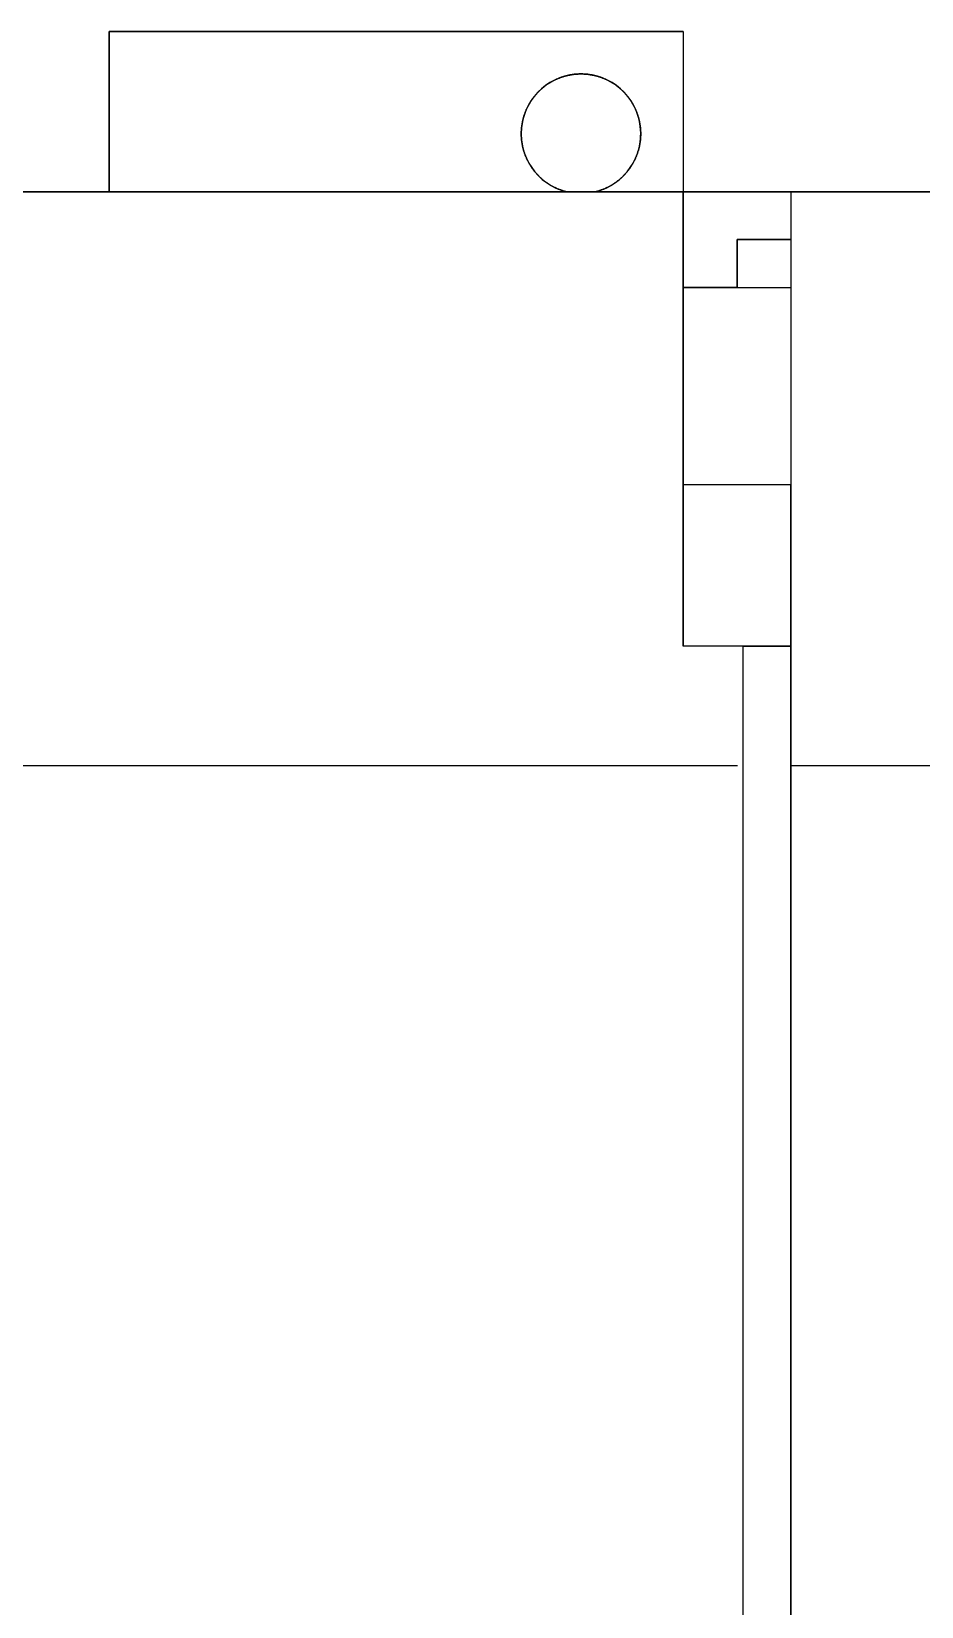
# Paper-space layout 'Sample Network Drawing - A1 Sheet' of a CAD drawing. Extents: x 49 to 806, y 22 to 564.
# Drawn here: x 588.3 to 592.03, y 130.26 to 136.85 of the extents above; entities that cross this region are included whole.
import ezdxf

# ---------------------------------------------------------------- set-up
doc = ezdxf.new("R2010")
doc.units = 0
doc.layers.add('N-EQPM-EXST', color=252, linetype='Continuous', lineweight=25)

psp = doc.layouts.new('Sample Network Drawing - A1 Sheet')

# ---------------------------------------------------------------- linework, layer by layer
at = {"layer": 'N-EQPM-EXST'}
for p, q in [((588.6297, 136.1752), (588.6297, 136.8452)), ((588.6297, 136.8452), (591.0297, 136.8452)), ((588.6297, 136.1752), (588.6297, 136.8452)), ((588.6297, 136.8452), (588.6297, 136.8452)), ((588.6297, 136.8452), (588.6297, 136.1752)), ((588.6297, 136.8452), (591.0297, 136.8452)), ((588.6297, 136.8452), (588.6297, 136.8452)), ((591.0297, 136.8452), (588.6297, 136.8452)), ((591.0297, 136.8452), (591.0297, 136.1752)), ((591.0297, 136.8452), (591.0297, 136.8452)), ((591.0297, 136.8452), (591.0297, 135.7752)), ((591.0297, 136.8452), (591.0297, 136.8452)), ((591.0297, 136.8452), (591.0297, 136.1752)), ((588.6297, 136.1752), (587.5297, 136.1752)), ((587.9797, 136.1752), (591.0297, 136.1752)), ((587.9797, 136.1752), (591.0297, 136.1752)), ((588.6297, 136.1752), (588.6297, 136.1752)), ((590.5415, 136.1752), (588.6297, 136.1752)), ((590.5415, 136.1752), (588.6297, 136.1752)), ((588.6297, 136.1752), (588.6297, 136.1752)), ((590.5415, 136.1752), (590.5415, 136.1752)), ((590.663, 136.1752), (590.5415, 136.1752)), ((591.0297, 136.1752), (590.663, 136.1752)), ((590.663, 136.1752), (590.663, 136.1752)), ((591.0297, 136.1752), (590.663, 136.1752)), ((591.0297, 136.1752), (591.4797, 136.1752)), ((591.0297, 135.7752), (591.0297, 136.1752)), ((591.0297, 136.1752), (591.4797, 136.1752)), ((591.0297, 136.1752), (591.0297, 136.1752)), ((592.1297, 136.1752), (591.0297, 136.1752)), ((591.0297, 135.7752), (591.0297, 136.1752)), ((591.0297, 136.1752), (591.0297, 136.1752)), ((591.0297, 136.1752), (591.0297, 135.7752)), ((591.0297, 136.1752), (591.0297, 136.1752)), ((591.0297, 136.1752), (591.0297, 134.2752)), ((591.0297, 136.1752), (591.0297, 136.1752)), ((591.0297, 136.1752), (591.0297, 134.2752)), ((591.4797, 136.1752), (591.4797, 135.9752)), ((591.4797, 136.1752), (591.4797, 136.1752)), ((591.4797, 136.1752), (594.5297, 136.1752)), ((591.4797, 136.1752), (594.5297, 136.1752)), ((591.4797, 136.1752), (591.4797, 124.3752)), ((591.4797, 135.9752), (591.2547, 135.9752)), ((591.2547, 135.9752), (591.2547, 135.7752)), ((591.2547, 135.9752), (591.2547, 135.7752)), ((591.2547, 135.9752), (591.2547, 135.9752)), ((591.2547, 135.7752), (591.2547, 135.9752)), ((591.4797, 135.9752), (591.2547, 135.9752)), ((591.2547, 135.9752), (591.2547, 135.9752)), ((591.2547, 135.9752), (591.4797, 135.9752)), ((591.2547, 135.7752), (591.2547, 135.9752)), ((591.2547, 135.9752), (591.4797, 135.9752)), ((591.2547, 135.9752), (591.4797, 135.9752)), ((591.2547, 135.9752), (591.2547, 135.9752)), ((591.4797, 135.9752), (591.2547, 135.9752)), ((591.2547, 135.7752), (591.2547, 135.9752)), ((591.2547, 135.9752), (591.2547, 135.7752)), ((591.2547, 135.9752), (591.2547, 135.9752)), ((591.4797, 135.9752), (591.4797, 135.9752)), ((591.4797, 135.9752), (591.4797, 135.7752)), ((591.4797, 135.9752), (591.4797, 135.7752)), ((591.4797, 135.9752), (591.4797, 135.9752)), ((591.4797, 135.9752), (591.4797, 131.8752)), ((591.4797, 135.9752), (591.4797, 135.9752)), ((591.2547, 135.7752), (591.0297, 135.7752)), ((591.0297, 135.7752), (591.0297, 135.7752)), ((591.2547, 135.7752), (591.0297, 135.7752)), ((591.0297, 135.7752), (591.0297, 135.7752)), ((591.0297, 135.7752), (591.2547, 135.7752)), ((591.0297, 135.7752), (591.4797, 135.7752)), ((591.0297, 134.9502), (591.0297, 135.7752)), ((591.0297, 135.7752), (591.0297, 135.7752)), ((591.0297, 134.9502), (591.0297, 135.7752)), ((591.2547, 135.7752), (591.0297, 135.7752)), ((591.0297, 135.7752), (591.4797, 135.7752)), ((591.0297, 135.7752), (591.0297, 135.7752)), ((591.2547, 135.7752), (591.2547, 135.7752)), ((591.2547, 135.7752), (591.2547, 135.7752)), ((591.2547, 135.7752), (591.4797, 135.7752)), ((591.2547, 135.7752), (591.2547, 135.7752)), ((591.2547, 135.7752), (591.4797, 135.7752)), ((591.2547, 135.7752), (591.2547, 135.7752)), ((591.4797, 135.7752), (591.4797, 134.9502)), ((591.4797, 135.7752), (591.4797, 135.7752)), ((591.4797, 135.7752), (591.4797, 134.9502)), ((591.4797, 135.7752), (591.4797, 135.7752)), ((591.4797, 134.9502), (591.0297, 134.9502)), ((591.4797, 134.9502), (591.0297, 134.9502)), ((591.4797, 134.9502), (591.0297, 134.9502)), ((591.0297, 134.9502), (591.0297, 134.9502)), ((591.4797, 134.9502), (591.0297, 134.9502)), ((591.0297, 134.2752), (591.0297, 134.9502)), ((591.0297, 134.9502), (591.0297, 134.9502)), ((591.0297, 134.2752), (591.0297, 134.9502)), ((591.4797, 134.9502), (591.4797, 134.9502)), ((591.4797, 134.2752), (591.4797, 134.9502)), ((591.4797, 134.9502), (591.4797, 134.9502)), ((591.4797, 134.2752), (591.4797, 134.9502)), ((591.4797, 134.2752), (591.0297, 134.2752)), ((591.4797, 134.2752), (591.0297, 134.2752)), ((591.0297, 134.2752), (591.0297, 134.2752)), ((591.2797, 134.2752), (591.0297, 134.2752)), ((591.2797, 134.2752), (591.0297, 134.2752)), ((591.0297, 134.2752), (591.0297, 134.2752)), ((591.2797, 134.2752), (591.4797, 134.2752)), ((591.2797, 134.2752), (591.2797, 134.2752)), ((591.2797, 134.2752), (591.4797, 134.2752)), ((591.2797, 125.6752), (591.2797, 134.2752)), ((591.2797, 124.8251), (591.2797, 134.2752)), ((591.2797, 124.8251), (591.2797, 134.2752)), ((591.2797, 134.2752), (591.2797, 134.2752)), ((591.2797, 125.6752), (591.2797, 134.2752)), ((591.4797, 134.2752), (591.4797, 134.2752)), ((591.4797, 125.6752), (591.4797, 134.2752)), ((591.4797, 134.2752), (591.4797, 134.2752)), ((591.4797, 125.6752), (591.4797, 134.2752)), ((591.4797, 131.8752), (591.4797, 131.8752)), ((591.4797, 131.8752), (591.4797, 128.3752))]:
    psp.add_line(p, q, dxfattribs=at)
at = {"layer": 'N-EQPM-EXST', "flags": 128}
psp.add_lwpolyline([(590.5415, 136.1752), (590.5388, 136.1759), (590.5361, 136.1766), (590.5334, 136.1774), (590.5307, 136.1782), (590.528, 136.179), (590.5253, 136.1799), (590.5227, 136.1807), (590.5201, 136.1816), (590.5174, 136.1826), (590.5148, 136.1835), (590.5122, 136.1845), (590.5095, 136.1855), (590.5069, 136.1866), (590.5044, 136.1877), (590.5018, 136.1888), (590.4992, 136.19), (590.4967, 136.1911), (590.4941, 136.1923), (590.4916, 136.1936), (590.4891, 136.1948), (590.4866, 136.1961), (590.4842, 136.1974), (590.4817, 136.1987), (590.4792, 136.2001), (590.4768, 136.2015), (590.4744, 136.2029), (590.472, 136.2044), (590.4696, 136.2059), (590.4672, 136.2074), (590.4649, 136.2089), (590.4625, 136.2105), (590.4602, 136.2121), (590.4579, 136.2136), (590.4556, 136.2153), (590.4534, 136.2169), (590.4512, 136.2186), (590.4489, 136.2204), (590.4467, 136.2221), (590.4446, 136.2238), (590.4424, 136.2256), (590.4402, 136.2274), (590.4381, 136.2292), (590.436, 136.2311), (590.434, 136.233), (590.4319, 136.2349), (590.4299, 136.2368), (590.4278, 136.2388), (590.4258, 136.2407), (590.4239, 136.2427), (590.4219, 136.2448), (590.42, 136.2468), (590.4181, 136.2489), (590.4162, 136.2509), (590.4143, 136.253), (590.4125, 136.2551), (590.4107, 136.2573), (590.4089, 136.2595), (590.4071, 136.2616), (590.4054, 136.2638), (590.4037, 136.266), (590.402, 136.2683), (590.4004, 136.2705), (590.3987, 136.2728), (590.3971, 136.2751), (590.3955, 136.2774), (590.3939, 136.2797), (590.3924, 136.2821), (590.3909, 136.2845), (590.3894, 136.2869), (590.388, 136.2893), (590.3866, 136.2917), (590.3852, 136.2941), (590.3838, 136.2966), (590.3824, 136.299), (590.3811, 136.3015), (590.3798, 136.304), (590.3786, 136.3065), (590.3773, 136.309), (590.3761, 136.3115), (590.375, 136.3141), (590.3738, 136.3166), (590.3727, 136.3192), (590.3716, 136.3218), (590.3705, 136.3244), (590.3695, 136.327), (590.3685, 136.3296), (590.3675, 136.3323), (590.3666, 136.3349), (590.3657, 136.3376), (590.3648, 136.3402), (590.3639, 136.3429), (590.3631, 136.3456), (590.3623, 136.3483), (590.3616, 136.351), (590.3608, 136.3537), (590.3601, 136.3564), (590.3594, 136.3591), (590.3588, 136.3619), (590.3582, 136.3646), (590.3576, 136.3673), (590.3571, 136.3701), (590.3566, 136.3728), (590.3561, 136.3756), (590.3556, 136.3784), (590.3552, 136.3812), (590.3548, 136.3839), (590.3544, 136.3867), (590.3541, 136.3895), (590.3538, 136.3923), (590.3535, 136.3951), (590.3533, 136.3979), (590.3531, 136.4007), (590.3529, 136.4035), (590.3528, 136.4063), (590.3526, 136.4091), (590.3525, 136.4119), (590.3525, 136.4147), (590.3525, 136.4175), (590.3525, 136.4203), (590.3525, 136.4231), (590.3526, 136.4259), (590.3527, 136.4287), (590.3529, 136.4315), (590.353, 136.4344), (590.3533, 136.4372), (590.3535, 136.4399), (590.3538, 136.4427), (590.354, 136.4455), (590.3544, 136.4483), (590.3548, 136.4511), (590.3551, 136.4539), (590.3556, 136.4566), (590.356, 136.4594), (590.3565, 136.4622), (590.357, 136.4649), (590.3576, 136.4677), (590.3581, 136.4704), (590.3587, 136.4732), (590.3594, 136.4759), (590.36, 136.4786), (590.3607, 136.4813), (590.3615, 136.4841), (590.3622, 136.4868), (590.363, 136.4894), (590.3638, 136.4921), (590.3647, 136.4948), (590.3655, 136.4975), (590.3665, 136.5001), (590.3674, 136.5028), (590.3684, 136.5054), (590.3694, 136.508), (590.3704, 136.5106), (590.3714, 136.5132), (590.3725, 136.5158), (590.3737, 136.5184), (590.3748, 136.5209), (590.376, 136.5235), (590.3772, 136.526), (590.3784, 136.5286), (590.3797, 136.5311), (590.381, 136.5336), (590.3823, 136.5361), (590.3836, 136.5385), (590.385, 136.541), (590.3864, 136.5434), (590.3878, 136.5458), (590.3893, 136.5482), (590.3907, 136.5506), (590.3922, 136.553), (590.3938, 136.5553), (590.3953, 136.5577), (590.3969, 136.56), (590.3985, 136.5623), (590.4001, 136.5645), (590.4018, 136.5668), (590.4035, 136.569), (590.4052, 136.5713), (590.4069, 136.5735), (590.4087, 136.5757), (590.4105, 136.5778), (590.4123, 136.58), (590.4141, 136.5821), (590.416, 136.5842), (590.4179, 136.5863), (590.4197, 136.5883), (590.4216, 136.5904), (590.4236, 136.5924), (590.4256, 136.5944), (590.4275, 136.5964), (590.4296, 136.5983), (590.4316, 136.6002), (590.4337, 136.6021), (590.4358, 136.604), (590.4379, 136.6059), (590.44, 136.6077), (590.4421, 136.6095), (590.4443, 136.6113), (590.4464, 136.6131), (590.4487, 136.6148), (590.4509, 136.6165), (590.4531, 136.6182), (590.4554, 136.6199), (590.4577, 136.6215), (590.4599, 136.6231), (590.4623, 136.6247), (590.4646, 136.6263), (590.4669, 136.6278), (590.4693, 136.6293), (590.4717, 136.6308), (590.4741, 136.6323), (590.4765, 136.6337), (590.4789, 136.6351), (590.4814, 136.6365), (590.4838, 136.6378), (590.4863, 136.6391), (590.4888, 136.6404), (590.4913, 136.6416), (590.4938, 136.6429), (590.4964, 136.6441), (590.4989, 136.6453), (590.5015, 136.6464), (590.504, 136.6475), (590.5066, 136.6486), (590.5092, 136.6497), (590.5118, 136.6507), (590.5145, 136.6517), (590.5171, 136.6527), (590.5197, 136.6536), (590.5224, 136.6545), (590.525, 136.6554), (590.5277, 136.6563), (590.5304, 136.6571), (590.533, 136.6579), (590.5357, 136.6586), (590.5385, 136.6594), (590.5412, 136.6601), (590.5439, 136.6608), (590.5466, 136.6614), (590.5494, 136.662), (590.5521, 136.6626), (590.5549, 136.6632), (590.5576, 136.6636), (590.5604, 136.6641), (590.5631, 136.6646), (590.5659, 136.665), (590.5687, 136.6654), (590.5715, 136.6658), (590.5743, 136.6661), (590.5771, 136.6664), (590.5798, 136.6667), (590.5826, 136.6669), (590.5854, 136.6671), (590.5882, 136.6673), (590.591, 136.6674), (590.5938, 136.6675), (590.5966, 136.6676), (590.5994, 136.6677), (590.6022, 136.6677), (590.605, 136.6677), (590.6078, 136.6676), (590.6106, 136.6675), (590.6135, 136.6674), (590.6163, 136.6673), (590.619, 136.6671), (590.6218, 136.6669), (590.6246, 136.6667), (590.6274, 136.6664), (590.6302, 136.6661), (590.633, 136.6658), (590.6358, 136.6654), (590.6385, 136.665), (590.6413, 136.6646), (590.6441, 136.6641), (590.6468, 136.6636), (590.6496, 136.6632), (590.6523, 136.6626), (590.6551, 136.662), (590.6578, 136.6614), (590.6605, 136.6608), (590.6633, 136.6601), (590.666, 136.6594), (590.6687, 136.6586), (590.6714, 136.6579), (590.6741, 136.6571), (590.6768, 136.6563), (590.6794, 136.6554), (590.6821, 136.6545), (590.6848, 136.6536), (590.6874, 136.6527), (590.69, 136.6517), (590.6926, 136.6507), (590.6952, 136.6497), (590.6978, 136.6486), (590.7004, 136.6475), (590.703, 136.6464), (590.7056, 136.6453), (590.7081, 136.6441), (590.7106, 136.6429), (590.7131, 136.6416), (590.7157, 136.6404), (590.7181, 136.6391), (590.7206, 136.6378), (590.723, 136.6365), (590.7255, 136.6351), (590.728, 136.6337), (590.7304, 136.6323), (590.7327, 136.6308), (590.7351, 136.6293), (590.7375, 136.6278), (590.7399, 136.6263), (590.7422, 136.6247), (590.7445, 136.6231), (590.7468, 136.6215), (590.7491, 136.6199), (590.7513, 136.6182), (590.7536, 136.6165), (590.7558, 136.6148), (590.758, 136.6131), (590.7602, 136.6113), (590.7623, 136.6095), (590.7645, 136.6077), (590.7666, 136.6059), (590.7687, 136.604), (590.7708, 136.6021), (590.7728, 136.6002), (590.7749, 136.5983), (590.7769, 136.5964), (590.7789, 136.5944), (590.7808, 136.5924), (590.7828, 136.5904), (590.7847, 136.5883), (590.7866, 136.5863), (590.7885, 136.5842), (590.7903, 136.5821), (590.7922, 136.58), (590.794, 136.5778), (590.7958, 136.5757), (590.7975, 136.5735), (590.7993, 136.5713), (590.801, 136.569), (590.8027, 136.5668), (590.8043, 136.5645), (590.8059, 136.5623), (590.8076, 136.56), (590.8091, 136.5577), (590.8107, 136.5553), (590.8122, 136.553), (590.8137, 136.5506), (590.8152, 136.5482), (590.8167, 136.5458), (590.8181, 136.5434), (590.8195, 136.541), (590.8208, 136.5385), (590.8222, 136.5361), (590.8235, 136.5336), (590.8248, 136.5311), (590.8261, 136.5286), (590.8273, 136.526), (590.8285, 136.5235), (590.8297, 136.5209), (590.8308, 136.5184), (590.8319, 136.5158), (590.833, 136.5132), (590.834, 136.5106), (590.8351, 136.508), (590.8361, 136.5054), (590.8371, 136.5028), (590.838, 136.5001), (590.8389, 136.4975), (590.8398, 136.4948), (590.8406, 136.4921), (590.8414, 136.4894), (590.8423, 136.4868), (590.843, 136.4841), (590.8437, 136.4813), (590.8444, 136.4786), (590.8451, 136.4759), (590.8457, 136.4732), (590.8463, 136.4704), (590.8469, 136.4677), (590.8474, 136.4649), (590.848, 136.4622), (590.8484, 136.4594), (590.8489, 136.4566), (590.8493, 136.4539), (590.8497, 136.4511), (590.8501, 136.4483), (590.8504, 136.4455), (590.8507, 136.4427), (590.851, 136.4399), (590.8512, 136.4372), (590.8514, 136.4344), (590.8516, 136.4315), (590.8517, 136.4287), (590.8518, 136.4259), (590.8519, 136.4231), (590.8519, 136.4203), (590.8519, 136.4175), (590.8519, 136.4147), (590.8519, 136.4119), (590.8518, 136.4091), (590.8517, 136.4063), (590.8515, 136.4035), (590.8514, 136.4007), (590.8512, 136.3979), (590.8509, 136.3951), (590.8506, 136.3923), (590.8504, 136.3895), (590.85, 136.3867), (590.8496, 136.3839), (590.8493, 136.3812), (590.8488, 136.3784), (590.8484, 136.3756), (590.8479, 136.3728), (590.8474, 136.3701), (590.8469, 136.3673), (590.8463, 136.3646), (590.8456, 136.3619), (590.845, 136.3591), (590.8443, 136.3564), (590.8436, 136.3537), (590.8429, 136.351), (590.8421, 136.3483), (590.8413, 136.3456), (590.8405, 136.3429), (590.8397, 136.3402), (590.8388, 136.3376), (590.8379, 136.3349), (590.8369, 136.3323), (590.8359, 136.3296), (590.8349, 136.327), (590.8339, 136.3244), (590.8329, 136.3218), (590.8318, 136.3192), (590.8307, 136.3166), (590.8295, 136.3141), (590.8283, 136.3115), (590.8271, 136.309), (590.8259, 136.3065), (590.8246, 136.304), (590.8234, 136.3015), (590.822, 136.299), (590.8207, 136.2966), (590.8193, 136.2941), (590.8179, 136.2917), (590.8165, 136.2893), (590.815, 136.2869), (590.8136, 136.2845), (590.812, 136.2821), (590.8105, 136.2797), (590.809, 136.2774), (590.8073, 136.2751), (590.8058, 136.2728), (590.8041, 136.2705), (590.8025, 136.2683), (590.8008, 136.266), (590.799, 136.2638), (590.7973, 136.2616), (590.7956, 136.2595), (590.7938, 136.2573), (590.792, 136.2551), (590.7901, 136.253), (590.7883, 136.2509), (590.7864, 136.2489), (590.7845, 136.2468), (590.7825, 136.2448), (590.7806, 136.2427), (590.7786, 136.2407), (590.7766, 136.2388), (590.7746, 136.2368), (590.7726, 136.2349), (590.7705, 136.233), (590.7684, 136.2311), (590.7663, 136.2292), (590.7642, 136.2274), (590.7621, 136.2256), (590.7599, 136.2238), (590.7577, 136.2221), (590.7555, 136.2204), (590.7533, 136.2186), (590.7511, 136.2169), (590.7488, 136.2153), (590.7465, 136.2136), (590.7442, 136.2121), (590.7419, 136.2105), (590.7396, 136.2089), (590.7372, 136.2074), (590.7349, 136.2059), (590.7325, 136.2044), (590.7301, 136.2029), (590.7277, 136.2015), (590.7252, 136.2001), (590.7228, 136.1987), (590.7203, 136.1974), (590.7178, 136.1961), (590.7153, 136.1948), (590.7128, 136.1936), (590.7103, 136.1923), (590.7078, 136.1911), (590.7052, 136.19), (590.7027, 136.1888), (590.7001, 136.1877), (590.6975, 136.1866), (590.6949, 136.1855), (590.6923, 136.1845), (590.6897, 136.1835), (590.6871, 136.1826), (590.6844, 136.1816), (590.6818, 136.1807), (590.6791, 136.1799), (590.6764, 136.179), (590.6738, 136.1782), (590.671, 136.1774), (590.6683, 136.1766), (590.6656, 136.1759), (590.6629, 136.1752), (590.6656, 136.1759), (590.6683, 136.1766), (590.671, 136.1774), (590.6738, 136.1782), (590.6764, 136.179), (590.6791, 136.1799), (590.6818, 136.1807), (590.6844, 136.1816), (590.6871, 136.1826), (590.6897, 136.1835), (590.6923, 136.1845), (590.6949, 136.1855), (590.6975, 136.1866), (590.7001, 136.1877), (590.7027, 136.1888), (590.7052, 136.19), (590.7078, 136.1911), (590.7103, 136.1923), (590.7128, 136.1936), (590.7153, 136.1948), (590.7178, 136.1961), (590.7203, 136.1974), (590.7228, 136.1987), (590.7252, 136.2001), (590.7277, 136.2015), (590.7301, 136.2029), (590.7325, 136.2044), (590.7349, 136.2059), (590.7372, 136.2074), (590.7396, 136.2089), (590.7419, 136.2105), (590.7442, 136.2121), (590.7465, 136.2136), (590.7488, 136.2153), (590.7511, 136.2169), (590.7533, 136.2186), (590.7555, 136.2204), (590.7577, 136.2221), (590.7599, 136.2238), (590.7621, 136.2256), (590.7642, 136.2274), (590.7663, 136.2292), (590.7684, 136.2311), (590.7705, 136.233), (590.7726, 136.2349), (590.7746, 136.2368), (590.7766, 136.2388), (590.7786, 136.2407), (590.7806, 136.2427), (590.7825, 136.2448), (590.7845, 136.2468), (590.7864, 136.2489), (590.7883, 136.2509), (590.7901, 136.253), (590.792, 136.2551), (590.7938, 136.2573), (590.7956, 136.2595), (590.7973, 136.2616), (590.799, 136.2638), (590.8008, 136.266), (590.8025, 136.2683), (590.8041, 136.2705), (590.8058, 136.2728), (590.8073, 136.2751), (590.809, 136.2774), (590.8105, 136.2797), (590.812, 136.2821), (590.8136, 136.2845), (590.815, 136.2869), (590.8165, 136.2893), (590.8179, 136.2917), (590.8193, 136.2941), (590.8207, 136.2966), (590.822, 136.299), (590.8234, 136.3015), (590.8246, 136.304), (590.8259, 136.3065), (590.8271, 136.309), (590.8283, 136.3115), (590.8295, 136.3141), (590.8307, 136.3166), (590.8318, 136.3192), (590.8329, 136.3218), (590.8339, 136.3244), (590.8349, 136.327), (590.8359, 136.3296), (590.8369, 136.3323), (590.8379, 136.3349), (590.8388, 136.3376), (590.8397, 136.3402), (590.8405, 136.3429), (590.8413, 136.3456), (590.8421, 136.3483), (590.8429, 136.351), (590.8436, 136.3537), (590.8443, 136.3564), (590.845, 136.3591), (590.8456, 136.3619), (590.8463, 136.3646), (590.8469, 136.3673), (590.8474, 136.3701), (590.8479, 136.3728), (590.8484, 136.3756), (590.8488, 136.3784), (590.8493, 136.3812), (590.8496, 136.3839), (590.85, 136.3867), (590.8504, 136.3895), (590.8506, 136.3923), (590.8509, 136.3951), (590.8512, 136.3979), (590.8514, 136.4007), (590.8515, 136.4035), (590.8517, 136.4063), (590.8518, 136.4091), (590.8519, 136.4119), (590.8519, 136.4147), (590.8519, 136.4175), (590.8519, 136.4203), (590.8519, 136.4231), (590.8518, 136.4259), (590.8517, 136.4287), (590.8516, 136.4315), (590.8514, 136.4344), (590.8512, 136.4372), (590.851, 136.4399), (590.8507, 136.4427), (590.8504, 136.4455), (590.8501, 136.4483), (590.8497, 136.4511), (590.8493, 136.4539), (590.8489, 136.4566), (590.8484, 136.4594), (590.848, 136.4622), (590.8474, 136.4649), (590.8469, 136.4677), (590.8463, 136.4704), (590.8457, 136.4732), (590.8451, 136.4759), (590.8444, 136.4786), (590.8437, 136.4813), (590.843, 136.4841), (590.8423, 136.4868), (590.8414, 136.4894), (590.8406, 136.4921), (590.8398, 136.4948), (590.8389, 136.4975), (590.838, 136.5001), (590.8371, 136.5028), (590.8361, 136.5054), (590.8351, 136.508), (590.834, 136.5106), (590.833, 136.5132), (590.8319, 136.5158), (590.8308, 136.5184), (590.8297, 136.5209), (590.8285, 136.5235), (590.8273, 136.526), (590.8261, 136.5286), (590.8248, 136.5311), (590.8235, 136.5336), (590.8222, 136.5361), (590.8208, 136.5385), (590.8195, 136.541), (590.8181, 136.5434), (590.8167, 136.5458), (590.8152, 136.5482), (590.8137, 136.5506), (590.8122, 136.553), (590.8107, 136.5553), (590.8091, 136.5577), (590.8076, 136.56), (590.8059, 136.5623), (590.8043, 136.5645), (590.8027, 136.5668), (590.801, 136.569), (590.7993, 136.5713), (590.7975, 136.5735), (590.7958, 136.5757), (590.794, 136.5778), (590.7922, 136.58), (590.7903, 136.5821), (590.7885, 136.5842), (590.7866, 136.5863), (590.7847, 136.5883), (590.7828, 136.5904), (590.7808, 136.5924), (590.7789, 136.5944), (590.7769, 136.5964), (590.7749, 136.5983), (590.7728, 136.6002), (590.7708, 136.6021), (590.7687, 136.604), (590.7666, 136.6059), (590.7645, 136.6077), (590.7623, 136.6095), (590.7602, 136.6113), (590.758, 136.6131), (590.7558, 136.6148), (590.7536, 136.6165), (590.7513, 136.6182), (590.7491, 136.6199), (590.7468, 136.6215), (590.7445, 136.6231), (590.7422, 136.6247), (590.7399, 136.6263), (590.7375, 136.6278), (590.7351, 136.6293), (590.7327, 136.6308), (590.7304, 136.6323), (590.728, 136.6337), (590.7255, 136.6351), (590.723, 136.6365), (590.7206, 136.6378), (590.7181, 136.6391), (590.7157, 136.6404), (590.7131, 136.6416), (590.7106, 136.6429), (590.7081, 136.6441), (590.7056, 136.6453), (590.703, 136.6464), (590.7004, 136.6475), (590.6978, 136.6486), (590.6952, 136.6497), (590.6926, 136.6507), (590.69, 136.6517), (590.6874, 136.6527), (590.6848, 136.6536), (590.6821, 136.6545), (590.6794, 136.6554), (590.6768, 136.6563), (590.6741, 136.6571), (590.6714, 136.6579), (590.6687, 136.6586), (590.666, 136.6594), (590.6633, 136.6601), (590.6605, 136.6608), (590.6578, 136.6614), (590.6551, 136.662), (590.6523, 136.6626), (590.6496, 136.6632), (590.6468, 136.6636), (590.6441, 136.6641), (590.6413, 136.6646), (590.6385, 136.665), (590.6358, 136.6654), (590.633, 136.6658), (590.6302, 136.6661), (590.6274, 136.6664), (590.6246, 136.6667), (590.6218, 136.6669), (590.619, 136.6671), (590.6163, 136.6673), (590.6135, 136.6674), (590.6106, 136.6675), (590.6078, 136.6676), (590.605, 136.6677), (590.6022, 136.6677), (590.5994, 136.6677), (590.5966, 136.6676), (590.5938, 136.6675), (590.591, 136.6674), (590.5882, 136.6673), (590.5854, 136.6671), (590.5826, 136.6669), (590.5798, 136.6667), (590.5771, 136.6664), (590.5743, 136.6661), (590.5715, 136.6658), (590.5687, 136.6654), (590.5659, 136.665), (590.5631, 136.6646), (590.5604, 136.6641), (590.5576, 136.6636), (590.5549, 136.6632), (590.5521, 136.6626), (590.5494, 136.662), (590.5466, 136.6614), (590.5439, 136.6608), (590.5412, 136.6601), (590.5385, 136.6594), (590.5357, 136.6586), (590.533, 136.6579), (590.5304, 136.6571), (590.5277, 136.6563), (590.525, 136.6554), (590.5224, 136.6545), (590.5197, 136.6536), (590.5171, 136.6527), (590.5145, 136.6517), (590.5118, 136.6507), (590.5092, 136.6497), (590.5066, 136.6486), (590.504, 136.6475), (590.5015, 136.6464), (590.4989, 136.6453), (590.4964, 136.6441), (590.4938, 136.6429), (590.4913, 136.6416), (590.4888, 136.6404), (590.4863, 136.6391), (590.4838, 136.6378), (590.4814, 136.6365), (590.4789, 136.6351), (590.4765, 136.6337), (590.4741, 136.6323), (590.4717, 136.6308), (590.4693, 136.6293), (590.4669, 136.6278), (590.4646, 136.6263), (590.4623, 136.6247), (590.4599, 136.6231), (590.4577, 136.6215), (590.4554, 136.6199), (590.4531, 136.6182), (590.4509, 136.6165), (590.4487, 136.6148), (590.4464, 136.6131), (590.4443, 136.6113), (590.4421, 136.6095), (590.44, 136.6077), (590.4379, 136.6059), (590.4358, 136.604), (590.4337, 136.6021), (590.4316, 136.6002), (590.4296, 136.5983), (590.4275, 136.5964), (590.4256, 136.5944), (590.4236, 136.5924), (590.4216, 136.5904), (590.4197, 136.5883), (590.4179, 136.5863), (590.416, 136.5842), (590.4141, 136.5821), (590.4123, 136.58), (590.4105, 136.5778), (590.4087, 136.5757), (590.4069, 136.5735), (590.4052, 136.5713), (590.4035, 136.569), (590.4018, 136.5668), (590.4001, 136.5645), (590.3985, 136.5623), (590.3969, 136.56), (590.3953, 136.5577), (590.3938, 136.5553), (590.3922, 136.553), (590.3907, 136.5506), (590.3893, 136.5482), (590.3878, 136.5458), (590.3864, 136.5434), (590.385, 136.541), (590.3836, 136.5385), (590.3823, 136.5361), (590.381, 136.5336), (590.3797, 136.5311), (590.3784, 136.5286), (590.3772, 136.526), (590.376, 136.5235), (590.3748, 136.5209), (590.3737, 136.5184), (590.3725, 136.5158), (590.3714, 136.5132), (590.3704, 136.5106), (590.3694, 136.508), (590.3684, 136.5054), (590.3674, 136.5028), (590.3665, 136.5001), (590.3655, 136.4975), (590.3647, 136.4948), (590.3638, 136.4921), (590.363, 136.4894), (590.3622, 136.4868), (590.3615, 136.4841), (590.3607, 136.4813), (590.36, 136.4786), (590.3594, 136.4759), (590.3587, 136.4732), (590.3581, 136.4704), (590.3576, 136.4677), (590.357, 136.4649), (590.3565, 136.4622), (590.356, 136.4594), (590.3556, 136.4566), (590.3551, 136.4539), (590.3548, 136.4511), (590.3544, 136.4483), (590.354, 136.4455), (590.3538, 136.4427), (590.3535, 136.4399), (590.3533, 136.4372), (590.353, 136.4344), (590.3529, 136.4315), (590.3527, 136.4287), (590.3526, 136.4259), (590.3525, 136.4231), (590.3525, 136.4203), (590.3525, 136.4175), (590.3525, 136.4147), (590.3525, 136.4119), (590.3526, 136.4091), (590.3528, 136.4063), (590.3529, 136.4035), (590.3531, 136.4007), (590.3533, 136.3979), (590.3535, 136.3951), (590.3538, 136.3923), (590.3541, 136.3895), (590.3544, 136.3867), (590.3548, 136.3839), (590.3552, 136.3812), (590.3556, 136.3784), (590.3561, 136.3756), (590.3566, 136.3728), (590.3571, 136.3701), (590.3576, 136.3673), (590.3582, 136.3646), (590.3588, 136.3619), (590.3594, 136.3591), (590.3601, 136.3564), (590.3608, 136.3537), (590.3616, 136.351), (590.3623, 136.3483), (590.3631, 136.3456), (590.3639, 136.3429), (590.3648, 136.3402), (590.3657, 136.3376), (590.3666, 136.3349), (590.3675, 136.3323), (590.3685, 136.3296), (590.3695, 136.327), (590.3705, 136.3244), (590.3716, 136.3218), (590.3727, 136.3192), (590.3738, 136.3166), (590.375, 136.3141), (590.3761, 136.3115), (590.3773, 136.309), (590.3786, 136.3065), (590.3798, 136.304), (590.3811, 136.3015), (590.3824, 136.299), (590.3838, 136.2966), (590.3852, 136.2941), (590.3866, 136.2917), (590.388, 136.2893), (590.3894, 136.2869), (590.3909, 136.2845), (590.3924, 136.2821), (590.3939, 136.2797), (590.3955, 136.2774), (590.3971, 136.2751), (590.3987, 136.2728), (590.4004, 136.2705), (590.402, 136.2683), (590.4037, 136.266), (590.4054, 136.2638), (590.4071, 136.2616), (590.4089, 136.2595), (590.4107, 136.2573), (590.4125, 136.2551), (590.4143, 136.253), (590.4162, 136.2509), (590.4181, 136.2489), (590.42, 136.2468), (590.4219, 136.2448), (590.4239, 136.2427), (590.4258, 136.2407), (590.4278, 136.2388), (590.4299, 136.2368), (590.4319, 136.2349), (590.434, 136.233), (590.436, 136.2311), (590.4381, 136.2292), (590.4402, 136.2274), (590.4424, 136.2256), (590.4446, 136.2238), (590.4467, 136.2221), (590.4489, 136.2204), (590.4512, 136.2186), (590.4534, 136.2169), (590.4556, 136.2153), (590.4579, 136.2136), (590.4602, 136.2121), (590.4625, 136.2105), (590.4649, 136.2089), (590.4672, 136.2074), (590.4696, 136.2059), (590.472, 136.2044), (590.4744, 136.2029), (590.4768, 136.2015), (590.4792, 136.2001), (590.4817, 136.1987), (590.4842, 136.1974), (590.4866, 136.1961), (590.4891, 136.1948), (590.4916, 136.1936), (590.4941, 136.1923), (590.4967, 136.1911), (590.4992, 136.19), (590.5018, 136.1888), (590.5044, 136.1877), (590.5069, 136.1866), (590.5095, 136.1855), (590.5122, 136.1845), (590.5148, 136.1835), (590.5174, 136.1826), (590.5201, 136.1816), (590.5227, 136.1807), (590.5253, 136.1799), (590.528, 136.179), (590.5307, 136.1782), (590.5334, 136.1774), (590.5361, 136.1766), (590.5388, 136.1759)], close=True, dxfattribs=at)
at = {"layer": 'N-EQPM-EXST'}
for points in [[(591.2572, 133.7752), (587.9797, 133.7752)], [(594.7572, 133.7752), (591.4797, 133.7752)]]:
    psp.add_lwpolyline(points, dxfattribs=at)
psp.add_arc((590.6022, 136.4177), 0.25, 284.06987, 255.93013, dxfattribs=at)

doc.saveas('drawing.dxf')
